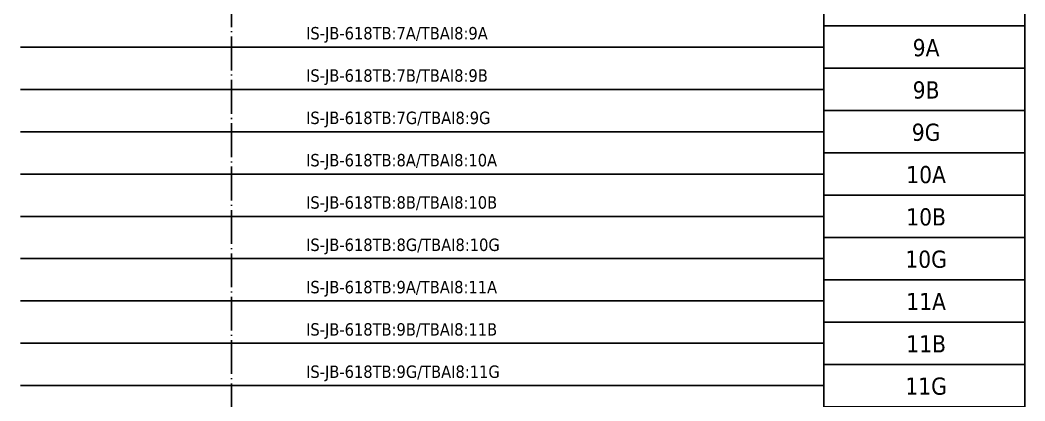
# Model space of a CAD drawing. Header units: millimetres. Extents: x 0 to 1792788, y -13 to 262234.
# Drawn here: x 89 to 184, y 115.6 to 151.6 of the extents above; entities that cross this region are included whole.
import ezdxf
from ezdxf.enums import TextEntityAlignment as Align

# ---------------------------------------------------------------- set-up
doc = ezdxf.new("R2010")
doc.units = ezdxf.units.MM
doc.linetypes.add('EPL_DASHDOT', pattern=[1, 0.8, -0.1, 0, -0.1])
for name, color, linetype, lineweight in [('EPLAN300', 5, 'Continuous', 25), ('EPLAN307', 134, 'EPL_DASHDOT', 25), ('EPLAN311', 7, 'Continuous', 25), ('EPLAN400', 5, 'Continuous', 35), ('EPLAN405', 7, 'Continuous', 25), ('EPLAN421', 5, 'Continuous', 35), ('EPLAN433', 251, 'Continuous', 35), ('EPLAN500', 7, 'Continuous', 35), ('EPLAN501', 7, 'Continuous', 35), ('EPLAN502', 7, 'Continuous', 35), ('EPLAN503', 7, 'Continuous', 35), ('EPLAN504', 7, 'Continuous', 35)]:
    doc.layers.add(name, color=color, linetype=linetype, lineweight=lineweight)
doc.styles.add('Tahoma', font='')
doc.styles.get('Tahoma').set_extended_font_data('Tahoma')

# ---------------------------------------------------------------- blocks, each defined once
blk = doc.blocks.new('EPLSYM_LibrarySPECIAL_en_US_Symbol427_Variant5_Placement1_16')
at = {"layer": 'EPLAN421', "color": 5, "style": 'Tahoma'}
for tag, p in [('17_20029[1]', (-0.9525, 3.335)), ('17_20029[2]', (20.0025, 3.335))]:
    blk.add_attdef(tag, text='', height=1.1739, dxfattribs=at).set_placement(p, align=Align.BOTTOM_RIGHT)
at = {"layer": 'EPLAN433', "color": 251, "style": 'Tahoma'}
blk.add_attdef('17_20406_1', text='', height=1.6254, dxfattribs=at).set_placement((0.9525, 1.5875), align=Align.BOTTOM_RIGHT)
blk.add_attdef('17_20406', text='', height=1.6254, dxfattribs=at).set_placement((0.9525, 1.5875), align=Align.BOTTOM_LEFT)
blk = doc.blocks.new('EPLSYM_LibrarySPECIAL_en_US_Symbol427_Variant5_Placement1_17')
at = {"layer": 'EPLAN421', "color": 5, "style": 'Tahoma'}
for tag, p in [('17_20029[1]', (-0.9525, 3.335)), ('17_20029[2]', (20.0025, 3.335))]:
    blk.add_attdef(tag, text='', height=1.1739, dxfattribs=at).set_placement(p, align=Align.BOTTOM_RIGHT)
at = {"layer": 'EPLAN433', "color": 251, "style": 'Tahoma'}
blk.add_attdef('17_20406_1', text='', height=1.6254, dxfattribs=at).set_placement((0.9525, 1.5875), align=Align.BOTTOM_RIGHT)
blk.add_attdef('17_20406', text='', height=1.6254, dxfattribs=at).set_placement((0.9525, 1.5875), align=Align.BOTTOM_LEFT)
blk = doc.blocks.new('EPLSYM_LibrarySPECIAL_en_US_Symbol427_Variant5_Placement1_18')
at = {"layer": 'EPLAN421', "color": 5, "style": 'Tahoma'}
for tag, p in [('17_20029[1]', (-0.9525, 3.335)), ('17_20029[2]', (20.0025, 3.335))]:
    blk.add_attdef(tag, text='', height=1.1739, dxfattribs=at).set_placement(p, align=Align.BOTTOM_RIGHT)
at = {"layer": 'EPLAN433', "color": 251, "style": 'Tahoma'}
blk.add_attdef('17_20406_1', text='', height=1.6254, dxfattribs=at).set_placement((0.9525, 1.5875), align=Align.BOTTOM_RIGHT)
blk.add_attdef('17_20406', text='', height=1.6254, dxfattribs=at).set_placement((0.9525, 1.5875), align=Align.BOTTOM_LEFT)
blk = doc.blocks.new('EPLSYM_LibrarySPECIAL_en_US_Symbol427_Variant5_Placement1_19')
at = {"layer": 'EPLAN421', "color": 5, "style": 'Tahoma'}
for tag, p in [('17_20029[1]', (-0.9525, 3.335)), ('17_20029[2]', (20.0025, 3.335))]:
    blk.add_attdef(tag, text='', height=1.1739, dxfattribs=at).set_placement(p, align=Align.BOTTOM_RIGHT)
at = {"layer": 'EPLAN433', "color": 251, "style": 'Tahoma'}
blk.add_attdef('17_20406_1', text='', height=1.6254, dxfattribs=at).set_placement((0.9525, 1.5875), align=Align.BOTTOM_RIGHT)
blk.add_attdef('17_20406', text='', height=1.6254, dxfattribs=at).set_placement((0.9525, 1.5875), align=Align.BOTTOM_LEFT)
blk = doc.blocks.new('EPLSYM_LibrarySPECIAL_en_US_Symbol427_Variant5_Placement1_20')
at = {"layer": 'EPLAN421', "color": 5, "style": 'Tahoma'}
for tag, p in [('17_20029[1]', (-0.9525, 3.335)), ('17_20029[2]', (20.0025, 3.335))]:
    blk.add_attdef(tag, text='', height=1.1739, dxfattribs=at).set_placement(p, align=Align.BOTTOM_RIGHT)
at = {"layer": 'EPLAN433', "color": 251, "style": 'Tahoma'}
blk.add_attdef('17_20406_1', text='', height=1.6254, dxfattribs=at).set_placement((0.9525, 1.5875), align=Align.BOTTOM_RIGHT)
blk.add_attdef('17_20406', text='', height=1.6254, dxfattribs=at).set_placement((0.9525, 1.5875), align=Align.BOTTOM_LEFT)
blk = doc.blocks.new('EPLSYM_LibrarySPECIAL_en_US_Symbol427_Variant5_Placement1_21')
at = {"layer": 'EPLAN421', "color": 5, "style": 'Tahoma'}
for tag, p in [('17_20029[1]', (-0.9525, 3.335)), ('17_20029[2]', (20.0025, 3.335))]:
    blk.add_attdef(tag, text='', height=1.1739, dxfattribs=at).set_placement(p, align=Align.BOTTOM_RIGHT)
at = {"layer": 'EPLAN433', "color": 251, "style": 'Tahoma'}
blk.add_attdef('17_20406_1', text='', height=1.6254, dxfattribs=at).set_placement((0.9525, 1.5875), align=Align.BOTTOM_RIGHT)
blk.add_attdef('17_20406', text='', height=1.6254, dxfattribs=at).set_placement((0.9525, 1.5875), align=Align.BOTTOM_LEFT)
blk = doc.blocks.new('EPLSYM_LibrarySPECIAL_en_US_Symbol427_Variant5_Placement1_39')
at = {"layer": 'EPLAN421', "color": 5, "style": 'Tahoma'}
for tag, p in [('17_20029[1]', (-0.9525, 3.335)), ('17_20029[2]', (20.0025, 3.335))]:
    blk.add_attdef(tag, text='', height=1.1739, dxfattribs=at).set_placement(p, align=Align.BOTTOM_RIGHT)
at = {"layer": 'EPLAN433', "color": 251, "style": 'Tahoma'}
blk.add_attdef('17_20406_1', text='', height=1.6254, dxfattribs=at).set_placement((0.9525, 1.5875), align=Align.BOTTOM_RIGHT)
blk.add_attdef('17_20406', text='', height=1.6254, dxfattribs=at).set_placement((0.9525, 1.5875), align=Align.BOTTOM_LEFT)
blk = doc.blocks.new('EPLSYM_LibrarySPECIAL_en_US_Symbol427_Variant5_Placement1_40')
at = {"layer": 'EPLAN421', "color": 5, "style": 'Tahoma'}
for tag, p in [('17_20029[1]', (-0.9525, 3.335)), ('17_20029[2]', (20.0025, 3.335))]:
    blk.add_attdef(tag, text='', height=1.1739, dxfattribs=at).set_placement(p, align=Align.BOTTOM_RIGHT)
at = {"layer": 'EPLAN433', "color": 251, "style": 'Tahoma'}
blk.add_attdef('17_20406_1', text='', height=1.6254, dxfattribs=at).set_placement((0.9525, 1.5875), align=Align.BOTTOM_RIGHT)
blk.add_attdef('17_20406', text='', height=1.6254, dxfattribs=at).set_placement((0.9525, 1.5875), align=Align.BOTTOM_LEFT)
blk = doc.blocks.new('EPLSYM_LibrarySPECIAL_en_US_Symbol427_Variant5_Placement1_42')
at = {"layer": 'EPLAN421', "color": 5, "style": 'Tahoma'}
for tag, p in [('17_20029[1]', (-0.9525, 3.335)), ('17_20029[2]', (20.0025, 3.335))]:
    blk.add_attdef(tag, text='', height=1.1739, dxfattribs=at).set_placement(p, align=Align.BOTTOM_RIGHT)
at = {"layer": 'EPLAN433', "color": 251, "style": 'Tahoma'}
blk.add_attdef('17_20406_1', text='', height=1.6254, dxfattribs=at).set_placement((0.9525, 1.5875), align=Align.BOTTOM_RIGHT)
blk.add_attdef('17_20406', text='', height=1.6254, dxfattribs=at).set_placement((0.9525, 1.5875), align=Align.BOTTOM_LEFT)
blk = doc.blocks.new('EPLSYM_LibrarySPECIAL_Symbol308_Variant0_Placement0')
at = {"layer": 'EPLAN405', "color": 7, "style": 'Tahoma'}
for tag, p in [('17_31011', (1.5, 6.35)), ('17_31002', (1.5, 0.5))]:
    blk.add_attdef(tag, text='', height=1.174, dxfattribs=at).set_placement(p, align=Align.BOTTOM_LEFT)
for tag, p in [('17_31004', (1.5, 4.4)), ('17_31003', (1.5, 2.45))]:
    blk.add_attdef(tag, p, '', height=1.174, dxfattribs=at)
blk = doc.blocks.new('EPLSYM_LibrarySPECIAL_Symbol2_Variant0_Placement1_18')
at = {"layer": 'EPLAN307', "lineweight": 25, "ltscale": 4}
blk.add_lwpolyline([(0, -114), (106, -114), (106, 0), (0, 0)], close=True, dxfattribs=at)
at = {"layer": 'EPLAN400', "color": 5, "style": 'Tahoma'}
blk.add_attdef('88_20010', text='', height=2.2575, dxfattribs=at).set_placement((-1.5, -0.9515), align=Align.TOP_RIGHT)
at = {"layer": 'EPLAN500', "color": 7, "style": 'Tahoma'}
blk.add_attdef('88_20027', text='', height=1.6254, dxfattribs=at).set_placement((-1.5, -4.57508), align=Align.TOP_RIGHT)
at = {"layer": 'EPLAN501', "color": 7, "style": 'Tahoma'}
blk.add_attdef('88_20011', text='', height=1.6254, dxfattribs=at).set_placement((-1.5, -9.97508), align=Align.TOP_RIGHT)
at = {"layer": 'EPLAN502', "color": 7, "style": 'Tahoma'}
blk.add_attdef('88_20025', text='', height=1.6254, dxfattribs=at).set_placement((-1.5, -12.67508), align=Align.TOP_RIGHT)
at = {"layer": 'EPLAN503', "color": 7, "style": 'Tahoma'}
blk.add_attdef('88_20024', text='', height=1.6254, dxfattribs=at).set_placement((-1.5, -15.37508), align=Align.TOP_RIGHT)
at = {"layer": 'EPLAN504', "color": 7, "style": 'Tahoma'}
blk.add_attdef('88_20901[1]', text='', height=1.6254, dxfattribs=at).set_placement((-1.5, -7.27508), align=Align.TOP_RIGHT)

msp = doc.modelspace()

# ---------------------------------------------------------------- linework, layer by layer
at = {"layer": 'EPLAN300', "color": 3, "lineweight": 25, "ltscale": 4}
for points in [[(165, 151), (184, 151), (184, 155), (165, 155)], [(165, 139), (184, 139), (184, 143), (165, 143)], [(165, 127), (184, 127), (184, 131), (165, 131)], [(165, 115), (184, 115), (184, 119), (165, 119)]]:
    msp.add_lwpolyline(points, close=True, dxfattribs=at)
at = {"layer": 'EPLAN300', "lineweight": 25, "ltscale": 4}
for points in [[(165, 147), (184, 147), (184, 151), (165, 151)], [(165, 143), (184, 143), (184, 147), (165, 147)], [(165, 135), (184, 135), (184, 139), (165, 139)], [(165, 131), (184, 131), (184, 135), (165, 135)], [(165, 123), (184, 123), (184, 127), (165, 127)], [(165, 119), (184, 119), (184, 123), (165, 123)]]:
    msp.add_lwpolyline(points, close=True, dxfattribs=at)
at = {"layer": 'EPLAN311', "color": 7, "ltscale": 4}
for p, q in [((165, 149), (89.05, 149)), ((165, 145), (89.05, 145)), ((165, 141), (89.05, 141)), ((165, 137), (89.05, 137)), ((165, 133), (89.05, 133)), ((165, 129), (89.05, 129)), ((165, 125), (89.05, 125)), ((165, 121), (89.05, 121)), ((165, 117), (89.05, 117))]:
    msp.add_line(p, q, dxfattribs=at)

# ---------------------------------------------------------------- block references
msp.add_blockref('EPLSYM_LibrarySPECIAL_Symbol2_Variant0_Placement1_18', (3, 228))
ref = msp.add_blockref('EPLSYM_LibrarySPECIAL_Symbol308_Variant0_Placement0', (116, 149))
ref.add_attrib('17_31011', 'IS-JB-618TB:7A/TBAI8:9A', dxfattribs={"layer": 'EPLAN405', "color": 7, "height": 1.1739, "style": 'Tahoma'}).set_placement((116.055, 149.374), align=Align.BOTTOM_LEFT)
ref = msp.add_blockref('EPLSYM_LibrarySPECIAL_en_US_Symbol427_Variant5_Placement1_16', (165, 149))
ref.add_attrib('17_20011', '9A', dxfattribs={"layer": 'EPLAN501', "color": 7, "height": 1.6254, "style": 'Tahoma'}).set_placement((174.661, 147.65), align=Align.BOTTOM_CENTER)
ref = msp.add_blockref('EPLSYM_LibrarySPECIAL_Symbol308_Variant0_Placement0', (116, 145))
ref.add_attrib('17_31011', 'IS-JB-618TB:7B/TBAI8:9B', dxfattribs={"layer": 'EPLAN405', "color": 7, "height": 1.1739, "style": 'Tahoma'}).set_placement((116.055, 145.374), align=Align.BOTTOM_LEFT)
ref = msp.add_blockref('EPLSYM_LibrarySPECIAL_en_US_Symbol427_Variant5_Placement1_17', (165, 145))
ref.add_attrib('17_20011', '9B', dxfattribs={"layer": 'EPLAN501', "color": 7, "height": 1.6254, "style": 'Tahoma'}).set_placement((174.661, 143.65), align=Align.BOTTOM_CENTER)
ref = msp.add_blockref('EPLSYM_LibrarySPECIAL_Symbol308_Variant0_Placement0', (116, 141))
ref.add_attrib('17_31011', 'IS-JB-618TB:7G/TBAI8:9G', dxfattribs={"layer": 'EPLAN405', "color": 7, "height": 1.1739, "style": 'Tahoma'}).set_placement((116.055, 141.374), align=Align.BOTTOM_LEFT)
ref = msp.add_blockref('EPLSYM_LibrarySPECIAL_en_US_Symbol427_Variant5_Placement1_39', (165, 141))
ref.add_attrib('17_20011', '9G', dxfattribs={"layer": 'EPLAN501', "color": 7, "height": 1.6254, "style": 'Tahoma'}).set_placement((174.661, 139.65), align=Align.BOTTOM_CENTER)
ref = msp.add_blockref('EPLSYM_LibrarySPECIAL_Symbol308_Variant0_Placement0', (116, 137))
ref.add_attrib('17_31011', 'IS-JB-618TB:8A/TBAI8:10A', dxfattribs={"layer": 'EPLAN405', "color": 7, "height": 1.1739, "style": 'Tahoma'}).set_placement((116.055, 137.374), align=Align.BOTTOM_LEFT)
ref = msp.add_blockref('EPLSYM_LibrarySPECIAL_en_US_Symbol427_Variant5_Placement1_18', (165, 137))
ref.add_attrib('17_20011', '10A', dxfattribs={"layer": 'EPLAN501', "color": 7, "height": 1.6254, "style": 'Tahoma'}).set_placement((174.661, 135.65), align=Align.BOTTOM_CENTER)
ref = msp.add_blockref('EPLSYM_LibrarySPECIAL_Symbol308_Variant0_Placement0', (116, 133))
ref.add_attrib('17_31011', 'IS-JB-618TB:8B/TBAI8:10B', dxfattribs={"layer": 'EPLAN405', "color": 7, "height": 1.1739, "style": 'Tahoma'}).set_placement((116.055, 133.374), align=Align.BOTTOM_LEFT)
ref = msp.add_blockref('EPLSYM_LibrarySPECIAL_en_US_Symbol427_Variant5_Placement1_19', (165, 133))
ref.add_attrib('17_20011', '10B', dxfattribs={"layer": 'EPLAN501', "color": 7, "height": 1.6254, "style": 'Tahoma'}).set_placement((174.661, 131.65), align=Align.BOTTOM_CENTER)
ref = msp.add_blockref('EPLSYM_LibrarySPECIAL_Symbol308_Variant0_Placement0', (116, 129))
ref.add_attrib('17_31011', 'IS-JB-618TB:8G/TBAI8:10G', dxfattribs={"layer": 'EPLAN405', "color": 7, "height": 1.1739, "style": 'Tahoma'}).set_placement((116.055, 129.374), align=Align.BOTTOM_LEFT)
ref = msp.add_blockref('EPLSYM_LibrarySPECIAL_en_US_Symbol427_Variant5_Placement1_40', (165, 129))
ref.add_attrib('17_20011', '10G', dxfattribs={"layer": 'EPLAN501', "color": 7, "height": 1.6254, "style": 'Tahoma'}).set_placement((174.661, 127.65), align=Align.BOTTOM_CENTER)
ref = msp.add_blockref('EPLSYM_LibrarySPECIAL_Symbol308_Variant0_Placement0', (116, 125))
ref.add_attrib('17_31011', 'IS-JB-618TB:9A/TBAI8:11A', dxfattribs={"layer": 'EPLAN405', "color": 7, "height": 1.1739, "style": 'Tahoma'}).set_placement((116.055, 125.374), align=Align.BOTTOM_LEFT)
ref = msp.add_blockref('EPLSYM_LibrarySPECIAL_en_US_Symbol427_Variant5_Placement1_20', (165, 125))
ref.add_attrib('17_20011', '11A', dxfattribs={"layer": 'EPLAN501', "color": 7, "height": 1.6254, "style": 'Tahoma'}).set_placement((174.661, 123.65), align=Align.BOTTOM_CENTER)
ref = msp.add_blockref('EPLSYM_LibrarySPECIAL_Symbol308_Variant0_Placement0', (116, 121))
ref.add_attrib('17_31011', 'IS-JB-618TB:9B/TBAI8:11B', dxfattribs={"layer": 'EPLAN405', "color": 7, "height": 1.1739, "style": 'Tahoma'}).set_placement((116.055, 121.374), align=Align.BOTTOM_LEFT)
ref = msp.add_blockref('EPLSYM_LibrarySPECIAL_en_US_Symbol427_Variant5_Placement1_21', (165, 121))
ref.add_attrib('17_20011', '11B', dxfattribs={"layer": 'EPLAN501', "color": 7, "height": 1.6254, "style": 'Tahoma'}).set_placement((174.661, 119.65), align=Align.BOTTOM_CENTER)
ref = msp.add_blockref('EPLSYM_LibrarySPECIAL_Symbol308_Variant0_Placement0', (116, 117))
ref.add_attrib('17_31011', 'IS-JB-618TB:9G/TBAI8:11G', dxfattribs={"layer": 'EPLAN405', "color": 7, "height": 1.1739, "style": 'Tahoma'}).set_placement((116.055, 117.374), align=Align.BOTTOM_LEFT)
ref = msp.add_blockref('EPLSYM_LibrarySPECIAL_en_US_Symbol427_Variant5_Placement1_42', (165, 117))
ref.add_attrib('17_20011', '11G', dxfattribs={"layer": 'EPLAN501', "color": 7, "height": 1.6254, "style": 'Tahoma'}).set_placement((174.661, 115.65), align=Align.BOTTOM_CENTER)

doc.saveas('drawing.dxf')
